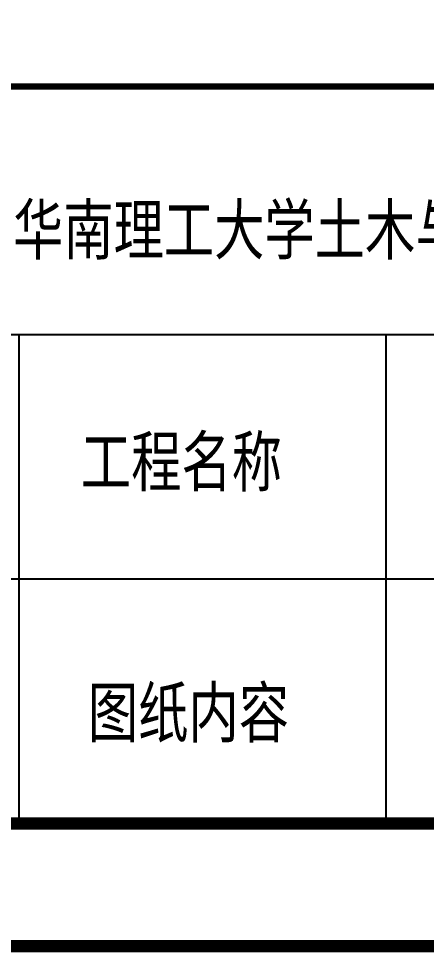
# Model space of a CAD drawing. Extents: x 31132 to 885236, y 345273 to 1212165.
# Drawn here: x 348833 to 350906, y 405802 to 410553 of the extents above; entities that cross this region are included whole.
import ezdxf

# ---------------------------------------------------------------- set-up
doc = ezdxf.new("R2010")
doc.units = 0
doc.header["$LTSCALE"] = 1000
for name, color, linetype in [('PUB_TITLE', 4, 'CONTINUOUS'), ('TEXT', 7, 'CONTINUOUS'), ('TK', 4, 'CONTINUOUS')]:
    doc.layers.add(name, color=color, linetype=linetype)
doc.styles.add('图框_仿宋', font='simfang.ttf', dxfattribs={"width": 0.75, "height": 250})

msp = doc.modelspace()

# ---------------------------------------------------------------- linework, layer by layer
at = {"layer": 'PUB_TITLE', "color": 4}
for p, q in [((344417.04, 408945.53), (358479.54, 408945.53)), ((348832.9, 408945.53), (348832.9, 406458.05)), ((350699.96, 408945.53), (350699.96, 406458.05)), ((344417.04, 407701.79), (358479.54, 407701.79))]:
    msp.add_line(p, q, dxfattribs=at)
at = {"layer": 'PUB_TITLE', "color": 4, "const_width": 31.25}
msp.add_lwpolyline([(358479.54, 410208.05), (344417.04, 410208.05)], dxfattribs=at)
at = {"layer": 'TK', "const_width": 62.5}
for points in [[(306604.54, 405833.05), (306604.54, 442958.05), (359104.54, 442958.05), (359104.54, 405833.05)], [(309729.54, 406458.05), (309729.54, 442333.05), (358479.54, 442333.05), (358479.54, 406458.05)]]:
    msp.add_lwpolyline(points, close=True, dxfattribs=at)

# ---------------------------------------------------------------- texts
at = {"layer": 'TEXT', "style": '图框_仿宋', "width": 0.75}
msp.add_text('华南理工大学土木与交通学院高等钢结构课程设计', height=250, dxfattribs=at).set_placement((348803.81, 409354.54))
at = {"layer": 'TEXT', "lineweight": 20, "style": '图框_仿宋', "width": 0.75}
for s, p in [('工程名称', (349149.15, 408173.89)), ('图纸内容', (349184.76, 406897.11))]:
    msp.add_text(s, height=250, dxfattribs=at).set_placement(p)

doc.saveas('drawing.dxf')
